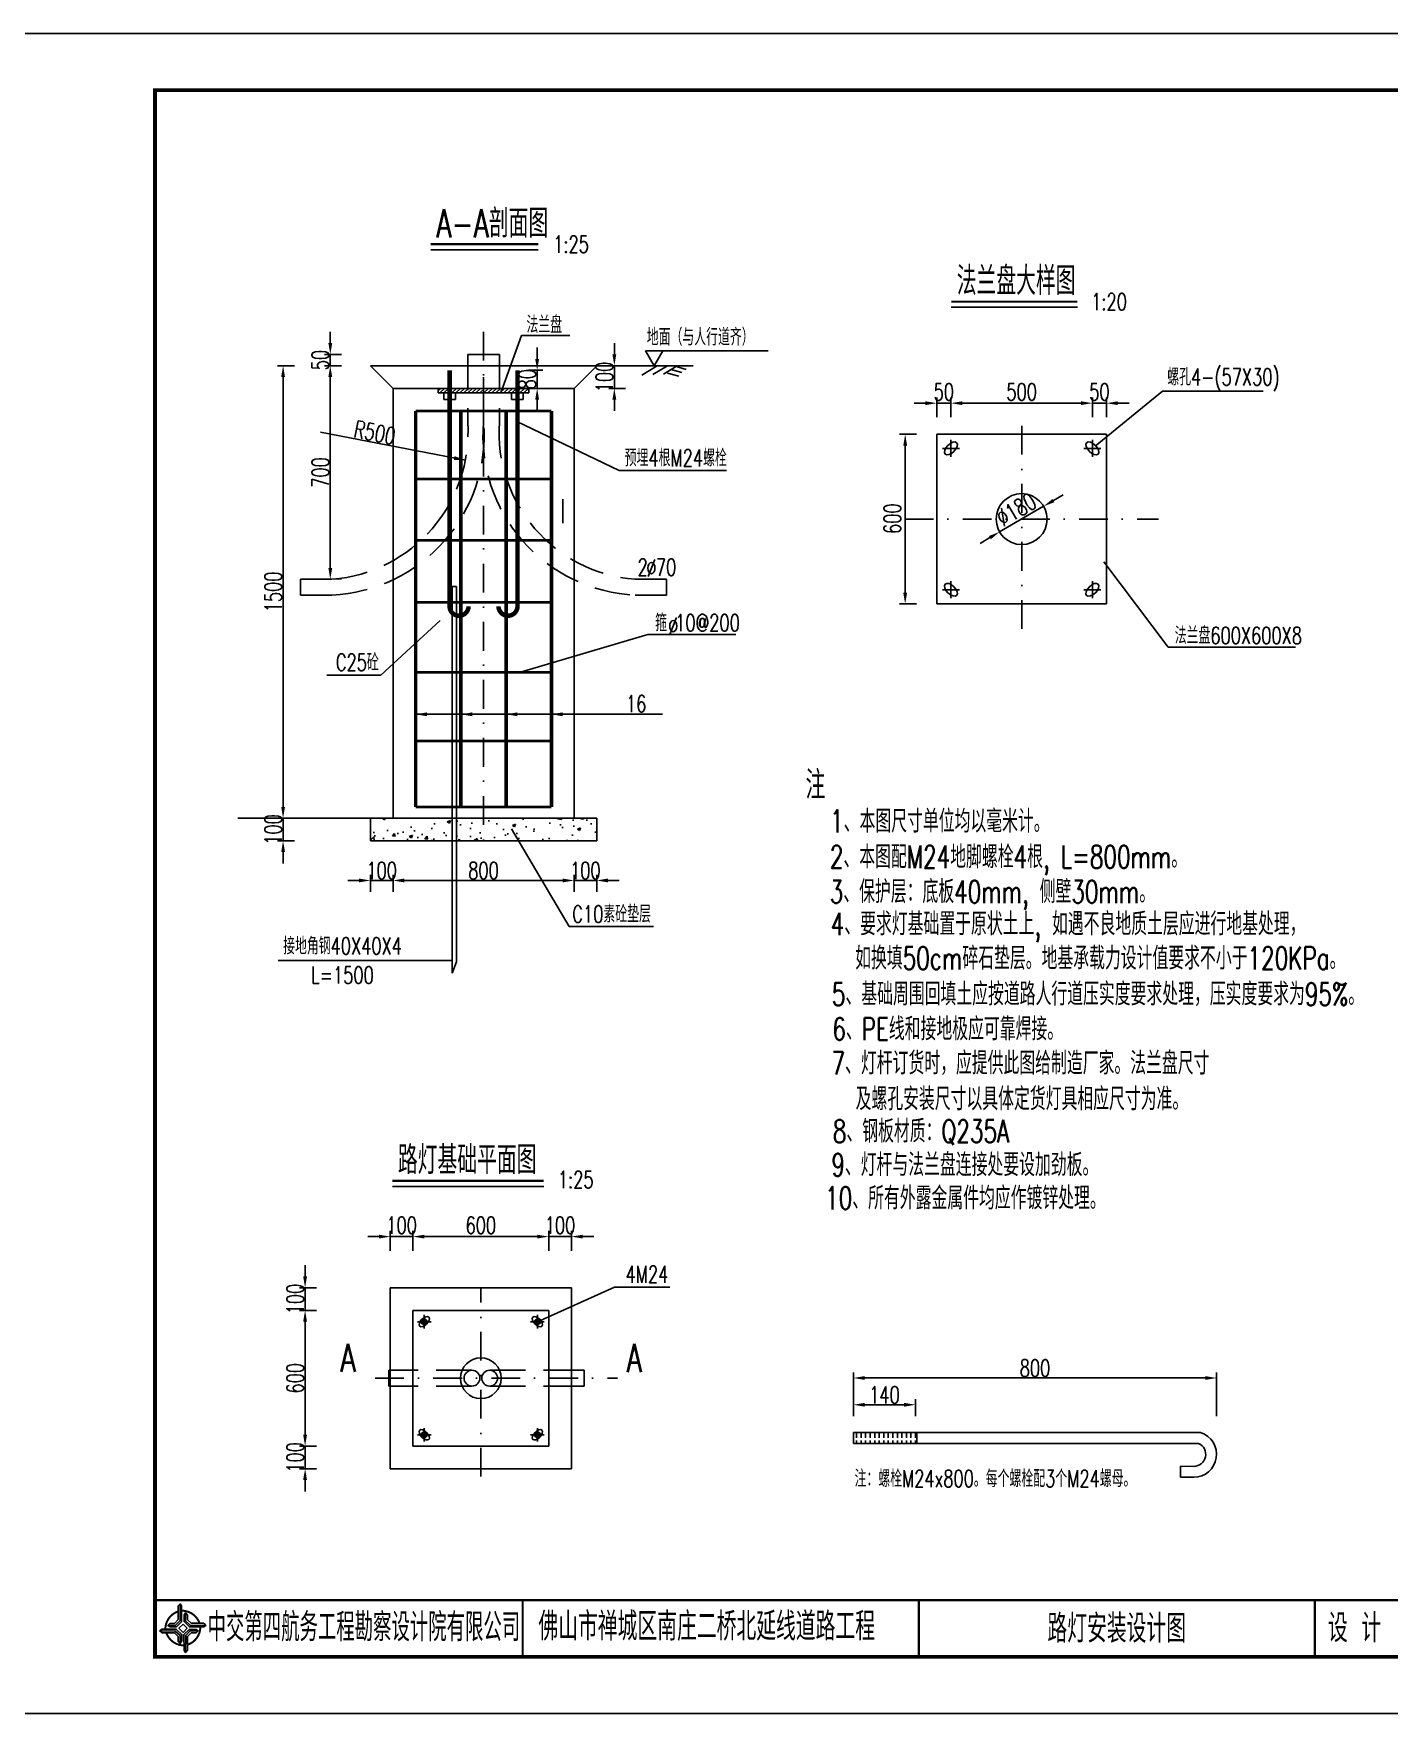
# Model space of a CAD drawing. Header units: millimetres. Extents: x 2 to 5882, y 1831 to 3462.
# Drawn here: x 3370.9 to 3610.6, y 2507.7 to 2804.7 of the extents above; entities that cross this region are included whole.
import ezdxf
from ezdxf.enums import TextEntityAlignment as Align

# ---------------------------------------------------------------- set-up
doc = ezdxf.new("R2010")
doc.units = ezdxf.units.MM
for name, pattern in [('CENTER', [50.8, 31.75, -6.35, 6.35, -6.35]), ('DASHDOT', [25.4, 12.7, -6.35, 0, -6.35]), ('DASHED', [19.05, 12.7, -6.35]), ('HIDDEN', [9.525, 6.35, -3.175])]:
    doc.linetypes.add(name, pattern=pattern)
for name, color, linetype in [('1', 4, 'Continuous'), ('2', 2, 'HIDDEN'), ('WZ1', 7, 'Continuous'), ('图框', 7, 'Continuous'), ('尺寸标注', 4, 'Continuous'), ('文字', 7, 'Continuous'), ('标注', 4, 'Continuous'), ('电', 4, 'Continuous')]:
    doc.layers.add(name, color=color, linetype=linetype)
doc.styles.get("Standard").update_dxf_attribs({"font": 'simplex1.shx', "width": 0.7, "bigfont": 'hztxt.shx'})
doc.dimstyles.new('比例1：200', dxfattribs={"dimtxt": 3, "dimasz": 2, "dimexe": 1, "dimexo": 1, "dimgap": 0.5, "dimtad": 1, "dimlfac": 20, "dimzin": 13, "dimdsep": 46, "dimtxsty": 'Standard', "dimcen": -0.09, "dimclrd": 256, "dimclre": 256, "dimclrt": 7, "dimaunit": 1, "dimadec": 0, "dimazin": 0, "dimtfac": 0.0005, "dimtix": 1, "dimtmove": 2, "dimatfit": 3, "dimfxl": 0, "dimtolj": 1, "dimtzin": 13, "dimarcsym": 0})

# ---------------------------------------------------------------- blocks, each defined once
blk = doc.blocks.new('series')
at = {"width": 0.75}
for tag, height, p in [('页码', 4, (-35, -19)), ('图名', 5, (-220, -282)), ('图号', 5, (-20, -282))]:
    blk.add_attdef(tag, text='', height=height, dxfattribs=at).set_placement(p, align=Align.MIDDLE_CENTER)
blk = doc.blocks.new('tb')
at = {"lineweight": -3}
h = blk.add_hatch(color=256, dxfattribs=at)
h.paths.add_polyline_path([(-1.23, -0.13), (-3.78, -0.14), (-4.14, -0.41), (-1.4, -0.44), (-0.56, -1.24), (-0.54, -2.62), (-0.27, -2.2), (-0.26, -1.06)])
h.paths.add_polyline_path([(0.13, -1.08), (0.14, -3.86), (0.41, -4.26), (0.44, -1.24), (1.25, -0.43), (2.66, -0.43), (2.26, -0.16), (1.07, -0.15)])
h.paths.add_polyline_path([(1.08, 0.3), (3.62, 0.3), (4.02, 0.56), (1.25, 0.57), (0.43, 1.39), (0.43, 2.8), (0.16, 2.41), (0.15, 1.24)])
h.paths.add_polyline_path([(-0.28, 1.21), (-0.28, 3.99), (-0.56, 4.39), (-0.57, 1.41), (-1.38, 0.6), (-2.74, 0.56), (-2.33, 0.3), (-1.2, 0.29)])
for p, q in [((-0.56, 4.39), (-0.57, 1.41)), ((-1.38, 0.6), (-2.74, 0.56)), ((-0.57, 1.41), (-1.38, 0.6)), ((0.43, 2.8), (0.43, 1.39)), ((0.43, 1.39), (1.25, 0.57)), ((1.25, 0.57), (4.02, 0.56)), ((-4.14, -0.41), (-1.4, -0.44)), ((-1.4, -0.44), (-0.56, -1.24)), ((-0.56, -1.24), (-0.54, -2.62)), ((0.41, -4.26), (0.44, -1.24)), ((0.44, -1.24), (1.25, -0.43)), ((1.25, -0.43), (2.66, -0.43))]:
    blk.add_line(p, q, dxfattribs=at)
at = {"lineweight": -3, "const_width": 0.35, "flags": 128}
for points in [[(-0.9, 3.02, 0.324167), (-3.16, -0.14)], [(2.88, 0.92, 0.324403), (-0.24, 3.15)], [(0.75, -2.86, 0.325418), (3.02, 0.26)], [(-2.98, -0.76, 0.322976), (0.14, -2.98)]]:
    blk.add_lwpolyline(points, format="xyb", dxfattribs=at)
at = {"lineweight": -3, "flags": 128}
for points in [[(-0.9, 3.99), (-0.9, 1.58), (-1.53, 0.91), (-2.34, 0.91), (-2.74, 0.56), (-2.33, 0.3), (-1.2, 0.29), (-0.28, 1.21), (-0.28, 3.99), (-0.56, 4.39)], [(-0.04, 0.77), (0.68, 0.04), (-0.04, -0.69), (-0.77, 0.05)], [(3.62, 0.92), (1.43, 0.92), (0.77, 1.54), (0.77, 2.38), (0.43, 2.8), (0.16, 2.41), (0.15, 1.24), (1.08, 0.3), (3.62, 0.3), (4.02, 0.56)], [(-3.73, -0.76), (-1.54, -0.76), (-0.89, -1.39), (-0.89, -2.21), (-0.54, -2.62), (-0.27, -2.2), (-0.26, -1.06), (-1.23, -0.13), (-3.78, -0.14), (-4.14, -0.41)], [(0.75, -3.85), (0.75, -1.43), (1.4, -0.78), (2.26, -0.78), (2.66, -0.43), (2.26, -0.16), (1.07, -0.15), (0.13, -1.08), (0.14, -3.86), (0.41, -4.26)]]:
    blk.add_lwpolyline(points, close=True, dxfattribs=at)
blk = doc.blocks.new('DIM')
at = {"layer": '尺寸标注', "ltscale": 0.01}
blk.add_solid([(-1, -0.17), (-1, 0.17), (0, 0)], dxfattribs=at)
blk = doc.blocks.new('*D232')
at = {"layer": 'DEFPOINTS', "color": 0}
for p in [(3549.45, 2721.13), (3541.67, 2716.6)]:
    blk.add_point(p, dxfattribs=at)
at = {"layer": '标注', "lineweight": -2}
for p, q in [((3541.67, 2716.6), (3549.45, 2721.13)), ((3551.17, 2722.14), (3552.9, 2723.15)), ((3539.94, 2715.59), (3538.22, 2714.58))]:
    blk.add_line(p, q, dxfattribs=at)
at = {"layer": '标注'}
for points in [[(3551.01, 2722.43), (3551.34, 2721.85), (3549.45, 2721.13)], [(3539.78, 2715.88), (3540.11, 2715.3), (3541.67, 2716.6)]]:
    blk.add_solid(points, dxfattribs=at)
at = {"layer": '标注', "color": 7, "insert": (3544.6, 2720.55), "char_height": 3, "attachment_point": 5, "rotation": 30.2522}
blk.add_mtext('\\A1;∅180', dxfattribs=at)
blk = doc.blocks.new('123')
blk.add_lwpolyline([(422.36, 2507.71), (422.36, 2804.71), (2.36, 2804.71), (2.36, 2507.71)], close=True)

msp = doc.modelspace()

# ---------------------------------------------------------------- hatches: boundary and pattern name
h = msp.add_hatch()
h.set_pattern_fill('ANSI31', scale=1.6, angle=360, style=0)
h.set_pattern_definition([(45, (3808.70642, 2126.62096), (-0.141421356, 0.141421356), [])])
h.paths.add_polyline_path([(3439.9641, 2576.96548), (3439.9641, 2577.46548, 0.414213562), (3439.4641, 2576.96548)])
h.paths.add_polyline_path([(3440.4641, 2576.96548, 0.414213562), (3439.9641, 2577.46548), (3439.9641, 2576.96548)])
h.paths.add_polyline_path([(3440.4641, 2576.96548), (3439.9641, 2576.96548), (3439.9641, 2576.46548, 0.414213562)])
h.paths.add_polyline_path([(3439.9641, 2576.46548), (3439.9641, 2576.96548), (3439.4641, 2576.96548, 0.414213562)])
h = msp.add_hatch()
h.set_pattern_fill('ANSI31', scale=1.6, angle=360, style=0)
h.set_pattern_definition([(135, (3091.22178, 2126.62096), (0.141421356, 0.141421356), [])])
h.paths.add_polyline_path([(3459.9641, 2577.46548, -0.414213562), (3460.4641, 2576.96548), (3459.9641, 2576.96548)])
h.paths.add_polyline_path([(3459.9641, 2577.46548), (3459.9641, 2576.96548), (3459.4641, 2576.96548, -0.414213562)])
h.paths.add_polyline_path([(3459.4641, 2576.96548), (3459.9641, 2576.96548), (3459.9641, 2576.46548, -0.414213562)])
h.paths.add_polyline_path([(3459.9641, 2576.96548), (3460.4641, 2576.96548, -0.414213562), (3459.9641, 2576.46548)])
h = msp.add_hatch()
h.set_pattern_fill('ANSI31', scale=1.6, angle=360, style=0)
h.set_pattern_definition([(315, (3808.70642, 3007.31001), (-0.141421356, -0.141421356), [])])
h.paths.add_polyline_path([(3439.9641, 2556.46548, -0.414213562), (3439.4641, 2556.96548), (3439.9641, 2556.96548)])
h.paths.add_polyline_path([(3439.9641, 2556.46548), (3439.9641, 2556.96548), (3440.4641, 2556.96548, -0.414213562)])
h.paths.add_polyline_path([(3440.4641, 2556.96548), (3439.9641, 2556.96548), (3439.9641, 2557.46548, -0.414213562)])
h.paths.add_polyline_path([(3439.9641, 2556.96548), (3439.4641, 2556.96548, -0.414213562), (3439.9641, 2557.46548)])
h = msp.add_hatch()
h.set_pattern_fill('ANSI31', scale=1.6, angle=360, style=0)
h.set_pattern_definition([(225, (3091.22178, 3007.31001), (0.141421356, -0.141421356), [])])
h.paths.add_polyline_path([(3459.9641, 2556.46548, 0.414213562), (3460.4641, 2556.96548), (3459.9641, 2556.96548)])
h.paths.add_polyline_path([(3459.9641, 2556.46548), (3459.9641, 2556.96548), (3459.4641, 2556.96548, 0.414213562)])
h.paths.add_polyline_path([(3459.4641, 2556.96548), (3459.9641, 2556.96548), (3459.9641, 2557.46548, 0.414213562)])
h.paths.add_polyline_path([(3459.9641, 2556.96548), (3460.4641, 2556.96548, 0.414213562), (3459.9641, 2557.46548)])
h = msp.add_hatch()
h.set_pattern_fill('ACAD_ISO02W100', scale=0.16, angle=450, style=0)
h.set_pattern_definition([(90, (3771.5877, 2047.6126), (-0.8, 1e-15), [1.92, -0.48])])
h.paths.add_polyline_path([(3527.03156, 2555.4335), (3527.03156, 2557.3535), (3515.83156, 2557.3535), (3515.83156, 2555.4335)])
at = {"layer": '尺寸标注'}
h = msp.add_hatch(dxfattribs=at)
h.set_pattern_fill('ANSI31', scale=4, angle=360, style=0)
h.set_pattern_definition([(45, (3813.18474, 2123.8117), (-0.3535534, 0.3535534), [])])
h.paths.add_polyline_path([(3447.64242, 2741.18444), (3447.64242, 2741.98444), (3444.44242, 2741.98444), (3444.44242, 2741.18444)])
h.paths.add_polyline_path([(3450.44242, 2741.18444), (3450.44242, 2741.98444), (3447.64242, 2741.98444), (3447.64242, 2741.18444)])
h.paths.add_polyline_path([(3453.24242, 2741.18444), (3453.24242, 2741.98444), (3450.44242, 2741.98444), (3450.44242, 2741.18444)])
h.paths.add_polyline_path([(3456.44242, 2741.18444), (3456.44242, 2741.98444), (3453.24242, 2741.98444), (3453.24242, 2741.18444)])
h.paths.add_polyline_path([(3458.44242, 2741.18444), (3458.44242, 2741.98444), (3456.44242, 2741.98444), (3456.44242, 2741.18444)])
h.paths.add_polyline_path([(3442.44242, 2741.98444), (3442.44242, 2741.18444), (3444.44242, 2741.18444), (3444.44242, 2741.98444)])
h = msp.add_hatch(dxfattribs=at)
h.set_pattern_fill('AR-CONC', scale=0.8, angle=360, style=0)
h.set_pattern_definition([(50, (3813.1847, 2108.7016), (5.73808, -0.502017), [0.6, -6.6]), (355, (3813.185, 2108.7016), (-1.11001, 6.017537), [0.48, -5.28]), (100.4514, (3813.663, 2108.66), (4.628075, 5.515516), [0.50992, -5.609137]), (46.1842, (3813.185, 2110.3016), (8.53793, -1.32415), [0.9, -9.9]), (96.6356, (3813.896, 2110.191), (7.4773, 7.79294), [0.76488, -8.4137]), (351.1842, (3813.185, 2110.302), (7.4773, 7.79295), [0.72, -7.92]), (21, (3813.9847, 2109.9016), (4.775256, -3.22095), [0.6, -6.6]), (326, (3813.985, 2109.9016), (1.946523, 5.8012), [0.48, -5.28]), (71.4514, (3814.3827, 2109.633), (6.72178, 2.580244), [0.50992, -5.609137]), (37.5, (3813.1847, 2108.7016), (0.097279, 2.663151), [0, -5.216, 0, -5.36, 0, -5.3]), (7.5, (3813.1847, 2108.7016), (2.104556, 3.155294), [0, -3.056, 0, -5.096, 0, -2.02]), (327.5, (3811.4007, 2108.7016), (4.2705795, -0.180439), [0, -2, 0, -6.24, 0, -8.28]), (317.5, (3810.6007, 2108.7016), (4.66549, 0.80084), [0, -2.6, 0, -4.144, 0, -5.88])])
edge = h.paths.add_edge_path()
edge.add_line((3430.44242, 2665.98444), (3430.44242, 2661.98444))
edge.add_line((3430.44242, 2661.98444), (3470.44242, 2661.98444))
edge.add_line((3470.44242, 2665.98444), (3470.44242, 2661.98444))
edge.add_line((3432.44242, 2665.98444), (3470.44242, 2665.98444))

# ---------------------------------------------------------------- linework, layer by layer
for p, q in [((3441.11544, 2766.47936), (3460.11517, 2766.47936)), ((3533.12569, 2756.3108), (3555.41683, 2756.3108)), ((3434.34633, 2600.87486), (3461.09356, 2600.87486))]:
    msp.add_line(p, q)
at = {"color": 7}
for p, q in [((3482.14174, 2748.63096), (3479.08881, 2748.63096)), ((3480.61528, 2745.98705), (3479.08881, 2748.63096)), ((3480.61528, 2745.98705), (3482.14174, 2748.63096)), ((3500.75765, 2748.63096), (3482.14174, 2748.63096)), ((3468.44242, 2745.98444), (3487.50437, 2745.98444)), ((3432.44242, 2665.98444), (3407.02061, 2665.98444))]:
    msp.add_line(p, q, dxfattribs=at)
at = {"color": 7, "linetype": 'CENTER'}
for p, q in [((3533.05881, 2729.86456), (3533.05881, 2732.86456)), ((3558.05881, 2729.86456), (3558.05881, 2732.86456)), ((3531.55881, 2731.36456), (3534.55881, 2731.36456)), ((3556.55881, 2731.36456), (3559.55881, 2731.36456)), ((3531.55881, 2706.36456), (3534.55881, 2706.36456)), ((3533.05881, 2704.86456), (3533.05881, 2707.86456)), ((3556.55881, 2706.36456), (3559.55881, 2706.36456)), ((3558.05881, 2704.86456), (3558.05881, 2707.86456)), ((3439.9641, 2575.76548), (3439.9641, 2578.16548)), ((3459.9641, 2575.76548), (3459.9641, 2578.16548)), ((3438.7641, 2576.96548), (3441.1641, 2576.96548)), ((3458.7641, 2576.96548), (3461.1641, 2576.96548)), ((3439.9641, 2555.76548), (3439.9641, 2558.16548)), ((3459.9641, 2555.76548), (3459.9641, 2558.16548)), ((3438.7641, 2556.96548), (3441.1641, 2556.96548)), ((3458.7641, 2556.96548), (3461.1641, 2556.96548))]:
    msp.add_line(p, q, dxfattribs=at)
at = {"color": 7, "ltscale": 0.01}
msp.add_line((3464.44242, 2722.38444), (3464.44242, 2718.14927), dxfattribs=at)
for points, const_width in [([(3772.36361, 2794.70635), (3392.36361, 2794.70635), (3392.36361, 2517.70635), (3772.36361, 2517.70635), (3772.36361, 2794.70635)], 0.7), ([(3441.11369, 2767.47936), (3460.11517, 2767.47936)], 0.4), ([(3533.12394, 2757.3108), (3555.41683, 2757.3108)], 0.4), ([(3434.34459, 2601.87486), (3461.09356, 2601.87486)], 0.4), ([(3392.36361, 2527.70635), (3772.36361, 2527.70635)], 0.4)]:
    msp.add_lwpolyline(points, dxfattribs=dict(const_width=const_width))
at = {"layer": '1', "color": 7, "linetype": 'DASHED', "ltscale": 0.5}
for p, q in [((3447.64242, 2747.98444), (3447.64242, 2735.98444)), ((3453.24242, 2747.98444), (3453.24242, 2735.98444)), ((3448.3965, 2568.36548), (3437.9641, 2568.36548)), ((3451.53169, 2568.36548), (3461.9641, 2568.36548)), ((3448.3965, 2565.56548), (3437.9641, 2565.56548)), ((3451.53169, 2565.56548), (3461.9641, 2565.56548))]:
    msp.add_line(p, q, dxfattribs=at)
at = {"layer": '1', "color": 7}
for p, q in [((3447.64242, 2747.98444), (3453.24242, 2747.98444)), ((3430.44242, 2745.98444), (3470.44242, 2745.98444)), ((3434.44242, 2741.98444), (3430.44242, 2745.98444)), ((3466.44242, 2741.98444), (3470.44242, 2745.98444)), ((3434.44242, 2741.98444), (3434.44242, 2665.98444)), ((3434.44242, 2741.98444), (3466.44242, 2741.98444)), ((3442.44242, 2741.98444), (3442.44242, 2741.18444)), ((3450.44242, 2743.98444), (3450.44242, 2735.98444)), ((3458.44242, 2741.98444), (3458.44242, 2741.18444)), ((3466.44242, 2741.98444), (3466.44242, 2665.98444)), ((3442.44242, 2741.18444), (3458.44242, 2741.18444)), ((3443.41808, 2741.15271), (3443.41808, 2739.98444)), ((3443.41808, 2739.98444), (3445.51168, 2739.98444)), ((3445.51168, 2741.15271), (3445.51168, 2739.98444)), ((3455.37315, 2741.15271), (3455.37315, 2739.98444)), ((3457.46675, 2739.98444), (3455.37315, 2739.98444)), ((3457.46675, 2741.15271), (3457.46675, 2739.98444)), ((3530.55881, 2733.86456), (3530.55881, 2703.86456)), ((3530.55881, 2733.86456), (3560.55881, 2733.86456)), ((3560.55881, 2733.86456), (3560.55881, 2703.86456)), ((3418.09945, 2708.23385), (3418.09945, 2705.43385)), ((3423.64242, 2708.23385), (3418.09945, 2708.23385)), ((3444.902, 2706.96673), (3444.902, 2638.5674)), ((3444.902, 2706.96673), (3445.68985, 2706.96673)), ((3445.68985, 2706.96673), (3445.68985, 2640.59439)), ((3477.24242, 2708.23385), (3482.78538, 2708.23385)), ((3482.78538, 2708.23385), (3482.78538, 2705.43385)), ((3423.64242, 2705.43385), (3418.09945, 2705.43385)), ((3477.24242, 2705.43385), (3482.78538, 2705.43385)), ((3530.55881, 2703.86456), (3560.55881, 2703.86456)), ((3432.44242, 2665.98444), (3470.44242, 2665.98444)), ((3430.44242, 2661.98444), (3470.44242, 2661.98444)), ((3444.902, 2638.5674), (3445.68985, 2640.59439)), ((3433.9641, 2582.96548), (3433.9641, 2550.96548)), ((3433.9641, 2582.96548), (3465.9641, 2582.96548)), ((3465.9641, 2582.96548), (3465.9641, 2550.96548)), ((3437.9641, 2578.96548), (3437.9641, 2554.96548)), ((3437.9641, 2578.96548), (3461.9641, 2578.96548)), ((3461.9641, 2578.96548), (3461.9641, 2554.96548)), ((3433.67841, 2568.36548), (3433.67841, 2565.56548)), ((3468.24979, 2568.36548), (3468.24979, 2565.56548)), ((3515.83156, 2557.3535), (3577.19183, 2557.3535)), ((3515.83156, 2557.3535), (3515.83156, 2555.4335)), ((3527.03156, 2557.3535), (3527.03156, 2555.4335)), ((3437.9641, 2554.96548), (3461.9641, 2554.96548)), ((3515.83156, 2555.4335), (3576.84742, 2555.4335)), ((3515.83156, 2555.4335), (3576.84742, 2555.4335)), ((3575.97778, 2551.38673), (3573.65987, 2551.41614)), ((3573.65987, 2551.41614), (3573.65987, 2549.49614)), ((3433.9641, 2550.96548), (3465.9641, 2550.96548)), ((3575.97778, 2549.46673), (3573.65987, 2549.49614))]:
    msp.add_line(p, q, dxfattribs=at)
at = {"layer": '1', "color": 7, "linetype": 'ByBlock'}
for p, q in [((3430.44242, 2665.98444), (3430.44242, 2661.98444)), ((3470.44242, 2665.98444), (3470.44242, 2661.98444))]:
    msp.add_line(p, q, dxfattribs=at)
at = {"layer": '1', "color": 7, "linetype": 'Continuous', "ltscale": 0.5}
for p, q in [((3437.9641, 2568.36548), (3433.67841, 2568.36548)), ((3461.9641, 2568.36548), (3468.24979, 2568.36548)), ((3437.9641, 2565.56548), (3433.67841, 2565.56548)), ((3461.9641, 2565.56548), (3468.24979, 2565.56548))]:
    msp.add_line(p, q, dxfattribs=at)
at = {"layer": '1', "color": 1}
for points, const_width in [([(3444.44242, 2745.18444), (3444.44242, 2703.3305)], 0.8), ([(3456.44242, 2745.18444), (3456.44242, 2703.3305)], 0.8), ([(3438.44242, 2737.98444), (3438.44242, 2667.98444)], 0.64), ([(3438.44242, 2737.98444), (3462.44242, 2737.98444)], 0.48), ([(3446.44242, 2737.98444), (3446.44242, 2667.98444)], 0.64), ([(3454.44242, 2737.98444), (3454.44242, 2667.98444)], 0.64), ([(3462.44242, 2737.98444), (3462.44242, 2667.98444)], 0.64), ([(3438.44242, 2725.96285), (3462.44242, 2725.96285)], 0.48), ([(3438.44242, 2715.11229), (3462.44242, 2715.11229)], 0.48), ([(3438.44242, 2704.16038), (3462.44242, 2704.16038)], 0.48), ([(3438.44242, 2691.75959), (3462.44242, 2691.75959)], 0.48), ([(3438.44242, 2679.6082), (3462.44242, 2679.6082)], 0.48), ([(3438.44242, 2667.98444), (3462.44242, 2667.98444)], 0.48)]:
    msp.add_lwpolyline(points, dxfattribs=dict(at, const_width=const_width))
at = {"layer": '1', "color": 1, "const_width": 0.8}
for points in [[(3444.44242, 2703.59242, 1.039796914), (3447.7973, 2703.46146, 1.039796914)], [(3456.44242, 2703.59242, -1.039796914), (3453.08753, 2703.46146, -1.039796914)]]:
    msp.add_lwpolyline(points, format="xyb", dxfattribs=at)
at = {"layer": '1', "color": 7}
for centre, radius in [((3545.55881, 2718.86456), 4.5), ((3439.9641, 2576.96548), 0.5), ((3459.9641, 2576.96548), 0.5), ((3449.9641, 2566.96548), 3.6), ((3448.3965, 2566.96548), 1.4), ((3451.53169, 2566.96548), 1.4), ((3439.9641, 2556.96548), 0.5), ((3459.9641, 2556.96548), 0.5)]:
    msp.add_circle(centre, radius, dxfattribs=at)
at = {"layer": '1', "color": 7, "linetype": 'DASHED', "ltscale": 0.5}
for centre, radius, start, end in [((3422.31964, 2733.62445), 28.22162, 272.6864892, 4.7968569), ((3421.63907, 2734.21989), 26.06315, 274.408395, 3.8820483), ((3478.56519, 2733.62445), 28.22162, 175.2031431, 267.3135108), ((3479.24576, 2734.21989), 26.06315, 176.1179517, 265.591605)]:
    msp.add_arc(centre, radius, start, end, dxfattribs=at)
at = {"layer": '1', "color": 7}
for radius, end in [(4.03683, 72.4977823), (2.11683, 65.7434612)]:
    msp.add_arc((3575.97778, 2553.50356), radius, 270, end, dxfattribs=at)
for centre, major_axis in [((3533.05881, 2731.36456), (1.00763, 1.00763)), ((3558.05881, 2706.36456), (-1.00763, -1.00763)), ((3439.9641, 2576.96548), (0.8061, 0.8061)), ((3459.9641, 2556.96548), (-0.8061, -0.8061))]:
    msp.add_ellipse(centre, major_axis=major_axis, ratio=0.526315789, dxfattribs=at)
at = {"layer": '1', "color": 7, "extrusion": (0, 0, -1)}
for centre, major_axis in [((3558.05881, 2731.36456), (-1.00763, 1.00763)), ((3533.05881, 2706.36456), (1.00763, -1.00763)), ((3459.9641, 2576.96548), (-0.8061, 0.8061)), ((3439.9641, 2556.96548), (0.8061, -0.8061))]:
    msp.add_ellipse(centre, major_axis=major_axis, ratio=0.526315789, dxfattribs=at)
at = {"layer": '2', "linetype": 'DASHDOT', "ltscale": 0.4}
for p, q in [((3450.44242, 2751.98444), (3450.44242, 2662.21566)), ((3545.58274, 2699.47985), (3545.58274, 2736.95005)), ((3524.91974, 2718.87559), (3569.74342, 2718.87559)), ((3449.9641, 2549.56974), (3449.9641, 2583.03994)), ((3431.3011, 2566.96548), (3474.12477, 2566.96548))]:
    msp.add_line(p, q, dxfattribs=at)
at = {"layer": 'DEFPOINTS', "color": 7, "linetype": 'ByBlock'}
for p in [(3447.39641, 2730.23908), (3436.44242, 2662.69076), (3464.44242, 2662.69076), (3515.83156, 2557.3535)]:
    msp.add_point(p, dxfattribs=at)
at = {"layer": '图框', "const_width": 0.4}
for points in [[(3457.36361, 2527.70635), (3457.36361, 2517.70635)], [(3527.36361, 2517.70635), (3527.36361, 2527.70635)], [(3597.36361, 2517.70635), (3597.36361, 2527.70635)]]:
    msp.add_lwpolyline(points, dxfattribs=at)
at = {"layer": '尺寸标注'}
for p, q in [((3423.35575, 2749.98444), (3423.35575, 2751.98444)), ((3453.55019, 2741.36399), (3457.15316, 2751.32167)), ((3457.15316, 2751.32167), (3465.68016, 2751.32167)), ((3425.35575, 2747.98444), (3422.35575, 2747.98444)), ((3423.35575, 2745.98444), (3423.35575, 2747.98444)), ((3459.91997, 2747.18444), (3459.91997, 2749.18444)), ((3473.56372, 2747.98444), (3473.56372, 2749.98444)), ((3417.01259, 2745.98444), (3414.01259, 2745.98444)), ((3425.35575, 2745.98444), (3422.35575, 2745.98444)), ((3425.35575, 2745.98444), (3422.35575, 2745.98444)), ((3458.44242, 2745.18444), (3460.91997, 2745.18444)), ((3459.91997, 2745.18444), (3459.91997, 2741.98444)), ((3473.56372, 2741.98444), (3473.56372, 2745.98444)), ((3415.01259, 2667.98444), (3415.01259, 2743.98444)), ((3423.35575, 2743.98444), (3423.35575, 2710.23385)), ((3423.35575, 2743.98444), (3423.35575, 2741.98444)), ((3472.56372, 2741.98444), (3475.56372, 2741.98444)), ((3558.55578, 2731.74356), (3570.44702, 2741.49518)), ((3570.44702, 2741.49518), (3588.2758, 2741.49518)), ((3459.91997, 2739.98444), (3459.91997, 2737.98444)), ((3473.56372, 2739.98444), (3473.56372, 2737.98444)), ((3456.33558, 2736.13453), (3474.43006, 2727.48673)), ((3421.63907, 2734.21989), (3447.23059, 2729.28412)), ((3526.97524, 2733.86456), (3523.97524, 2733.86456)), ((3524.97524, 2704.86456), (3524.97524, 2732.86456)), ((3474.43006, 2727.48673), (3493.38086, 2727.48673)), ((3560.09848, 2711.29008), (3571.43715, 2696.20018)), ((3526.97524, 2703.86456), (3523.97524, 2703.86456)), ((3442.76687, 2700.94835), (3432.31794, 2691.28317)), ((3456.56319, 2691.66768), (3479.49986, 2698.46121)), ((3479.49986, 2698.46121), (3495.04913, 2698.46121)), ((3571.43715, 2696.20018), (3593.98321, 2696.20018)), ((3432.31794, 2691.28317), (3422.73915, 2691.28317)), ((3438.44242, 2684.35402), (3482.06598, 2684.35402)), ((3415.01259, 2667.98444), (3415.01259, 2669.98444)), ((3417.01259, 2665.98444), (3414.01259, 2665.98444)), ((3415.01259, 2665.98444), (3415.01259, 2661.98444)), ((3455.40864, 2664.12643), (3465.57386, 2646.83878)), ((3417.01259, 2661.98444), (3414.01259, 2661.98444)), ((3415.01259, 2659.98444), (3415.01259, 2657.98444)), ((3430.44242, 2655.97194), (3430.44242, 2652.97194)), ((3434.44242, 2655.97194), (3434.44242, 2652.97194)), ((3434.44242, 2655.97194), (3434.44242, 2652.97194)), ((3466.44242, 2655.97194), (3466.44242, 2652.97194)), ((3466.44242, 2655.97194), (3466.44242, 2652.97194)), ((3470.44242, 2655.97194), (3470.44242, 2652.97194)), ((3428.44242, 2654.97194), (3426.44242, 2654.97194)), ((3430.44242, 2654.97194), (3434.44242, 2654.97194)), ((3436.44242, 2654.97194), (3464.44242, 2654.97194)), ((3436.44242, 2654.97194), (3440.44242, 2654.97194)), ((3464.44242, 2654.97194), (3460.44242, 2654.97194)), ((3466.44242, 2654.97194), (3470.44242, 2654.97194)), ((3472.44242, 2654.97194), (3474.44242, 2654.97194)), ((3465.57386, 2646.83878), (3480.47147, 2646.83878)), ((3445.0009, 2640.79783), (3414.11238, 2640.79783)), ((3418.9008, 2584.96548), (3418.9008, 2586.96548)), ((3420.9008, 2582.96548), (3417.9008, 2582.96548)), ((3418.9008, 2582.96548), (3418.9008, 2578.96548)), ((3420.9008, 2578.96548), (3417.9008, 2578.96548)), ((3420.9008, 2578.96548), (3417.9008, 2578.96548)), ((3418.9008, 2576.96548), (3418.9008, 2556.96548)), ((3515.83156, 2560.27482), (3515.83156, 2568.00901)), ((3517.83156, 2567.00901), (3578.01461, 2567.00901)), ((3580.01461, 2560.27482), (3580.01461, 2568.00901)), ((3515.83156, 2560.27482), (3515.83156, 2563.27482)), ((3526.7877, 2560.27482), (3526.7877, 2563.27482)), ((3517.83156, 2562.27482), (3524.7877, 2562.27482)), ((3420.9008, 2554.96548), (3417.9008, 2554.96548)), ((3420.9008, 2554.96548), (3417.9008, 2554.96548)), ((3418.9008, 2554.96548), (3418.9008, 2550.96548)), ((3420.9008, 2550.96548), (3417.9008, 2550.96548)), ((3418.9008, 2548.96548), (3418.9008, 2546.96548))]:
    msp.add_line(p, q, dxfattribs=at)
at = {"layer": '尺寸标注', "color": 7, "lineweight": 0, "ltscale": 0.01}
for p, q in [((3472.80007, 2745.98444), (3474.56372, 2745.98444)), ((3458.96431, 2741.98444), (3460.91997, 2741.98444)), ((3425.35575, 2708.23385), (3422.35575, 2708.23385)), ((3417.01259, 2665.98444), (3414.01259, 2665.98444))]:
    msp.add_line(p, q, dxfattribs=at)
at = {"layer": '尺寸标注', "color": 7}
for p, q in [((3481.1407, 2745.98444), (3478.41781, 2744.31213)), ((3482.94653, 2745.98444), (3480.37509, 2744.40515)), ((3484.66248, 2745.98648), (3482.23918, 2744.49817)), ((3482.98481, 2744.68421), (3484.9421, 2744.12609)), ((3483.54403, 2745.33534), (3485.50132, 2744.77722)), ((3484.28967, 2745.89346), (3486.24695, 2745.33534))]:
    msp.add_line(p, q, dxfattribs=at)
at = {"layer": '文字'}
for points in [[(3424.09833, 2571.41287, 0, 0.7, 0), (3424.09833, 2569.41287, 0, 0, 0), (3424.09833, 2566.91287, 0, 0, 0), (3428.89516, 2566.91287, 0, 0, 0)], [(3480.29655, 2571.41287, 0, 0.7, 0), (3480.29655, 2569.41287, 0, 0, 0), (3480.29655, 2566.91287, 0, 0, 0), (3475.49973, 2566.91287, 0, 0, 0)]]:
    msp.add_lwpolyline(points, format="xyseb", dxfattribs=at)
at = {"layer": '标注'}
for p, q in [((3528.55881, 2739.36086), (3526.55881, 2739.36086)), ((3530.55881, 2736.86086), (3530.55881, 2740.36086)), ((3530.55881, 2739.36086), (3533.05881, 2739.36086)), ((3533.05881, 2736.86086), (3533.05881, 2740.36086)), ((3533.05881, 2736.86086), (3533.05881, 2740.36086)), ((3535.05881, 2739.36086), (3537.05881, 2739.36086)), ((3535.05881, 2739.36086), (3556.05881, 2739.36086)), ((3556.05881, 2739.36086), (3554.05881, 2739.36086)), ((3558.05881, 2736.86086), (3558.05881, 2740.36086)), ((3558.05881, 2736.86086), (3558.05881, 2740.36086)), ((3558.05881, 2739.36086), (3560.55881, 2739.36086)), ((3560.55881, 2736.86086), (3560.55881, 2740.36086)), ((3562.55881, 2739.36086), (3564.55881, 2739.36086)), ((3433.9641, 2589.50645), (3433.9641, 2593.00645)), ((3437.9641, 2589.50645), (3437.9641, 2593.00645)), ((3437.9641, 2589.50645), (3437.9641, 2593.00645)), ((3461.9641, 2589.50645), (3461.9641, 2593.00645)), ((3461.9641, 2589.50645), (3461.9641, 2593.00645)), ((3465.9641, 2589.50645), (3465.9641, 2593.00645)), ((3431.9641, 2592.00645), (3429.9641, 2592.00645)), ((3433.9641, 2592.00645), (3437.9641, 2592.00645)), ((3439.9641, 2592.00645), (3441.9641, 2592.00645)), ((3439.9641, 2592.00645), (3459.9641, 2592.00645)), ((3459.9641, 2592.00645), (3457.9641, 2592.00645)), ((3461.9641, 2592.00645), (3465.9641, 2592.00645)), ((3467.9641, 2592.00645), (3469.9641, 2592.00645)), ((3459.9641, 2576.96548), (3473.59722, 2583.08986)), ((3473.59722, 2583.08986), (3483.35946, 2583.08986))]:
    msp.add_line(p, q, dxfattribs=at)
for points in [[(3528.55881, 2739.6942), (3528.55881, 2739.02753), (3530.55881, 2739.36086)], [(3535.05881, 2739.6942), (3535.05881, 2739.02753), (3533.05881, 2739.36086)], [(3535.05881, 2739.6942), (3535.05881, 2739.02753), (3533.05881, 2739.36086)], [(3556.05881, 2739.6942), (3556.05881, 2739.02753), (3558.05881, 2739.36086)], [(3556.05881, 2739.6942), (3556.05881, 2739.02753), (3558.05881, 2739.36086)], [(3562.55881, 2739.6942), (3562.55881, 2739.02753), (3560.55881, 2739.36086)], [(3431.9641, 2592.33978), (3431.9641, 2591.67311), (3433.9641, 2592.00645)], [(3439.9641, 2592.33978), (3439.9641, 2591.67311), (3437.9641, 2592.00645)], [(3439.9641, 2592.33978), (3439.9641, 2591.67311), (3437.9641, 2592.00645)], [(3459.9641, 2592.33978), (3459.9641, 2591.67311), (3461.9641, 2592.00645)], [(3459.9641, 2592.33978), (3459.9641, 2591.67311), (3461.9641, 2592.00645)], [(3467.9641, 2592.33978), (3467.9641, 2591.67311), (3465.9641, 2592.00645)]]:
    msp.add_solid(points, dxfattribs=at)

# ---------------------------------------------------------------- block references
ref = msp.add_blockref('series', (3782.36361, 2804.70635))
ref.add_attrib('页码', '第  1  页    共  3  页', dxfattribs={"height": 4, "width": 0.7}).set_placement((3747.36361, 2785.70635), align=Align.MIDDLE_CENTER)
ref.add_attrib('图名', '路灯安装设计图', dxfattribs={"height": 5, "width": 0.7}).set_placement((3562.36361, 2522.70635), align=Align.MIDDLE_CENTER)
ref.add_attrib('图号', 'S7-2-7', dxfattribs={"height": 5, "width": 0.7}).set_placement((3762.36361, 2522.70635), align=Align.MIDDLE_CENTER)
at = {"lineweight": -3}
msp.add_blockref('tb', (3397.35934, 2522.71169), dxfattribs=at)
at = {"layer": '尺寸标注', "yscale": 2, "zscale": 2}
for p, xscale, rotation in [((3423.35575, 2747.98444), 2, 270), ((3473.56372, 2745.98444), 2, 270), ((3415.01259, 2745.98444), 2, 90), ((3423.35575, 2745.98444), 2, 90), ((3423.35575, 2745.98444), 2, 90), ((3459.91997, 2745.18444), 2, 270), ((3459.91997, 2741.98444), 2, 90), ((3473.56372, 2741.98444), 2, 90), ((3524.97524, 2733.86456), -2, 270), ((3524.97524, 2703.86456), 2, 270), ((3415.01259, 2661.98444), 2, 90), ((3434.44242, 2654.97194), 2, 180), ((3434.44242, 2654.97194), 2, 180), ((3470.44242, 2654.97194), 2, 180), ((3418.9008, 2582.96548), 2, 270), ((3418.9008, 2578.96548), 2, 90), ((3418.9008, 2578.96548), 2, 90), ((3515.83156, 2567.00901), 2, 180), ((3515.83156, 2562.27482), 2, 180), ((3418.9008, 2554.96548), 2, 270), ((3418.9008, 2554.96548), 2, 270), ((3418.9008, 2550.96548), 2, 90)]:
    msp.add_blockref('DIM', p, dxfattribs=dict(at, xscale=xscale, rotation=rotation))
at = {"layer": '尺寸标注', "color": 7, "lineweight": 0, "ltscale": 0.01, "yscale": 2, "zscale": 2}
for p, xscale, rotation in [((3447.23059, 2729.28412), 1.999999999999809, 349.0835521338688), ((3423.35575, 2708.23385), 2, 270), ((3438.44242, 2684.35402), 2, 180), ((3446.44242, 2684.35402), 2, 180), ((3454.44242, 2684.35402), 2, 180), ((3462.44242, 2684.35402), 2, 180), ((3415.01259, 2665.98444), 2, 270), ((3415.01259, 2665.98444), 2, 270)]:
    msp.add_blockref('DIM', p, dxfattribs=dict(at, xscale=xscale, rotation=rotation))
at = {"layer": '尺寸标注', "xscale": 2, "yscale": 2, "zscale": 2}
for p in [(3430.44242, 2654.97194), (3466.44242, 2654.97194), (3580.01461, 2567.00901), (3526.7877, 2562.27482)]:
    msp.add_blockref('DIM', p, dxfattribs=at)
at = {"layer": '标注'}
msp.add_blockref('123', (3360, 0), dxfattribs=at)

# ---------------------------------------------------------------- texts
at = {"layer": 'WZ1', "color": 7, "width": 0.7}
for s, p in [('法兰盘', (3458.03101, 2751.75108)), ('地面（与人行道齐）', (3479.29279, 2749.55062)), ('螺孔4-(57X30)', (3571.30565, 2742.50421)), ('预埋4根M24螺栓', (3475.38567, 2728.18457)), ('2 70', (3477.67922, 2708.86235)), ('%%C', (3479.21203, 2708.71289)), ('箍 10@200', (3480.77515, 2699.03457)), ('%%C', (3483.0804, 2698.46121)), ('法兰盘600X600X8', (3572.62111, 2696.78819)), ('C25砼', (3424.33622, 2692.04644)), ('C10素砼垫层', (3466.13885, 2647.53412)), ('接地角钢40X40X4', (3415.01779, 2641.89204)), ('L=1500', (3419.96877, 2636.74583)), ('1:25', (3463.59358, 2600.58328)), ('4M24', (3475.54795, 2583.85133)), ('注：螺栓M24x800。每个螺栓配3个M24螺母。', (3516.02286, 2547.71922))]:
    msp.add_text(s, height=3, dxfattribs=at).set_placement(p)
at = {"layer": '图框'}
for s, width, p in [('中交第四航务工程勘察设计院有限公司', 0.65, (3429.29445, 2522.9548)), ('佛山市禅城区南庄二桥北延线道路工程', 0.7, (3489.89249, 2523.09299)), ('设 计', 0.7, (3604.40828, 2522.80094))]:
    msp.add_text(s, height=5, dxfattribs=dict(at, width=width)).set_placement(p, align=Align.MIDDLE_CENTER)
at = {"layer": '尺寸标注', "width": 0.7}
msp.add_text('                     16', height=3, dxfattribs=at).set_placement((3442.75308, 2684.71829))
at = {"layer": '尺寸标注', "char_height": 3, "attachment_point": 5, "rotation": 90}
for s, insert in [('\\A1;50', (3421.60575, 2746.98444)), ('\\A1;80', (3458.16997, 2743.58444)), ('\\A1;100', (3471.81372, 2743.98444)), ('\\A1;700', (3421.60575, 2727.10914)), ('1500', (3413.26259, 2705.98444)), ('\\A1;100', (3413.26259, 2663.98444)), ('\\A1;100', (3417.1508, 2580.96548)), ('600', (3417.1508, 2566.96548)), ('\\A1;100', (3417.1508, 2552.96548))]:
    msp.add_mtext(s, dxfattribs=dict(at, insert=insert))
at = {"layer": '尺寸标注', "insert": (3431.23157, 2734.15206), "char_height": 3, "width": 3, "attachment_point": 5, "rotation": 349.0835521}
msp.add_mtext('\\A1;R500', dxfattribs=at)
at = {"layer": '尺寸标注', "char_height": 3, "attachment_point": 5}
for s, insert in [('\\A1;100', (3432.44242, 2656.72194)), ('800', (3450.44242, 2656.72194)), ('\\A1;100', (3468.44242, 2656.72194)), ('\\A1;800', (3547.92308, 2568.75901)), ('\\A1;140', (3521.30963, 2564.02482))]:
    msp.add_mtext(s, dxfattribs=dict(at, insert=insert))
at = {"layer": '文字', "width": 0.7}
for s, height, p in [('A-A剖面图', 5, (3442.07508, 2768.65442)), ('法兰盘大样图', 5, (3534.08533, 2758.48587)), ('注', 5, (3507.36302, 2669.36256)), ('1、本图尺寸单位均以毫米计。', 4, (3511.70554, 2663.45185)), ('2、本图配M24地脚螺栓4根, L=800mm。', 4, (3511.65334, 2657.1477)), ('3、保护层：底板40mm, 侧壁30mm。', 4, (3511.62919, 2650.98351)), ('4、要求灯基础置于原状土上, 如遇不良地质土层应进行地基处理，', 4, (3511.80939, 2645.27801)), ('如换填50cm碎石垫层。地基承载力设计值要求不小于120KPa。', 4, (3516.12356, 2639.23091)), ('5、基础周围回填土应按道路人行道压实度要求处理，压实度要求为95%%%。', 4, (3512.01909, 2632.87907)), ('6、PE线和接地极应可靠焊接。', 4, (3512.08962, 2626.71529)), ('7、灯杆订货时，应提供此图给制造厂家。法兰盘尺寸', 4, (3511.95229, 2620.66434)), ('及螺孔安装尺寸以具体定货灯具相应尺寸为准。', 4, (3516.20675, 2614.34739)), ('8、钢板材质：Q235A', 4, (3512.18219, 2608.63586)), ('路灯基础平面图', 5, (3435.30598, 2603.04992)), ('9、灯杆与法兰盘连接处要设加劲板。', 4, (3511.91458, 2602.69701)), ('10、所有外露金属件均应作镀锌处理。', 4, (3510.81976, 2596.81685))]:
    msp.add_text(s, height=height, dxfattribs=at).set_placement(p)
for p in [(3426.47824, 2570.57746), (3477.07051, 2570.56781)]:
    msp.add_text('A', height=5, dxfattribs=at).set_placement(p, align=Align.MIDDLE_CENTER)
at = {"layer": '标注', "char_height": 3, "attachment_point": 5}
for s, insert in [('\\A1;50', (3531.80881, 2741.36086)), ('\\A1;500', (3545.55881, 2741.36086)), ('\\A1;50', (3559.30881, 2741.36086)), ('100', (3435.9641, 2594.00645)), ('600', (3449.9641, 2594.00645)), ('100', (3463.9641, 2594.00645))]:
    msp.add_mtext(s, dxfattribs=dict(at, insert=insert))
at = {"layer": '标注', "insert": (3522.71859, 2718.94405), "char_height": 3, "attachment_point": 5, "rotation": 90}
msp.add_mtext('600', dxfattribs=at)
at = {"layer": '电', "color": 7, "width": 0.7}
for s, p in [('1:25', (3462.76882, 2765.96436)), ('1:20', (3557.86042, 2755.7958))]:
    msp.add_text(s, height=3, dxfattribs=at).set_placement(p)

# ---------------------------------------------------------------- dimensions: what is measured, and where the dimension line sits
at = {"layer": '标注'}
dim = msp.add_diameter_dim_2p(p1=(3541.67164, 2716.59743), p2=(3549.44598, 2721.13169), dimstyle='比例1：200', dxfattribs=at)
dim.commit()
dim.dimension.update_dxf_attribs({"geometry": '*D232', "text_midpoint": (3544.60402, 2720.55436), "dimtype": 163})

doc.saveas('drawing.dxf')
